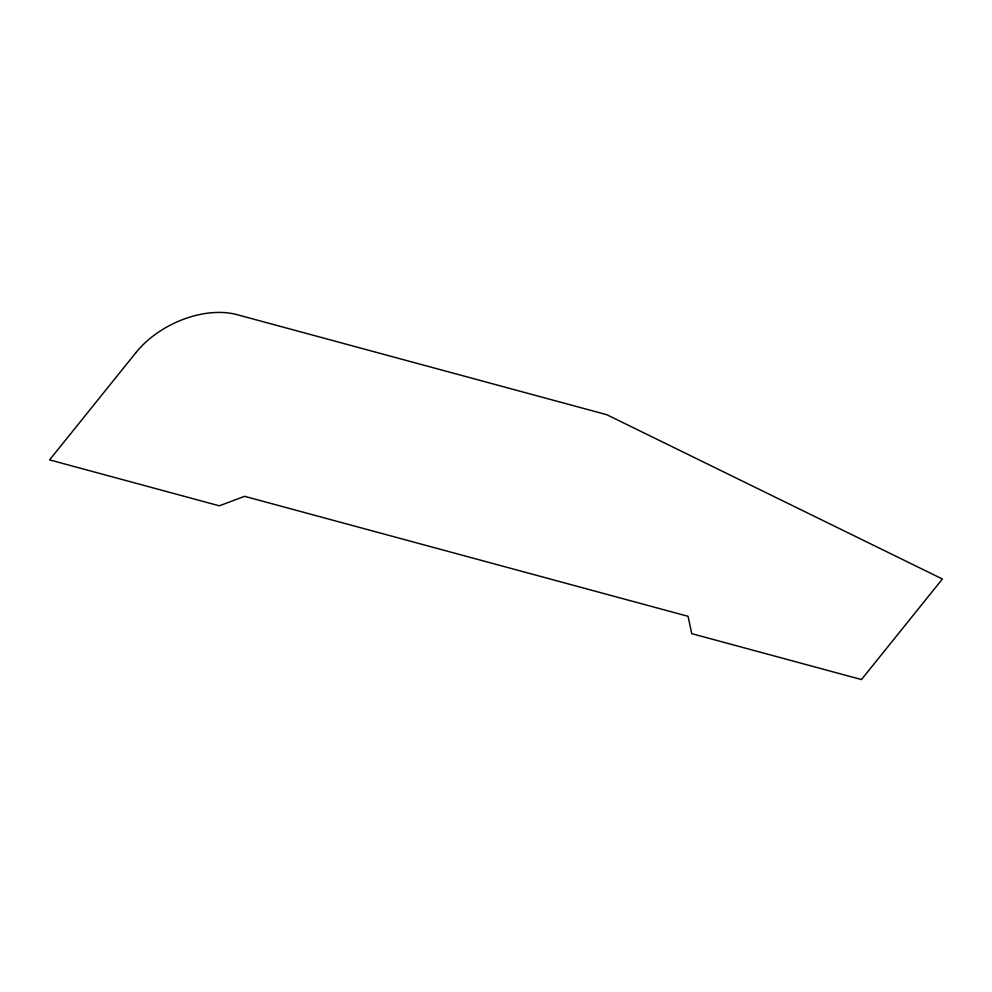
<?xml version="1.0" encoding="UTF-8"?>
<svg xmlns="http://www.w3.org/2000/svg" width="992" height="992" viewBox="0 0 992 992"><rect width="100%" height="100%" fill="white"/><g stroke="black" fill="none" stroke-linecap="round" stroke-linejoin="round"><path stroke-width="1.49" d="M135.929 352.619L49.6 459.891L219.306 505.808L244.59 496.322L688.051 616.317L691.759 633.652L861.465 679.557L942.4 578.993L606.769 414.693L237.088 314.675A77.004 49.191 -26.6 0 0 135.929 352.619"/></g></svg>
